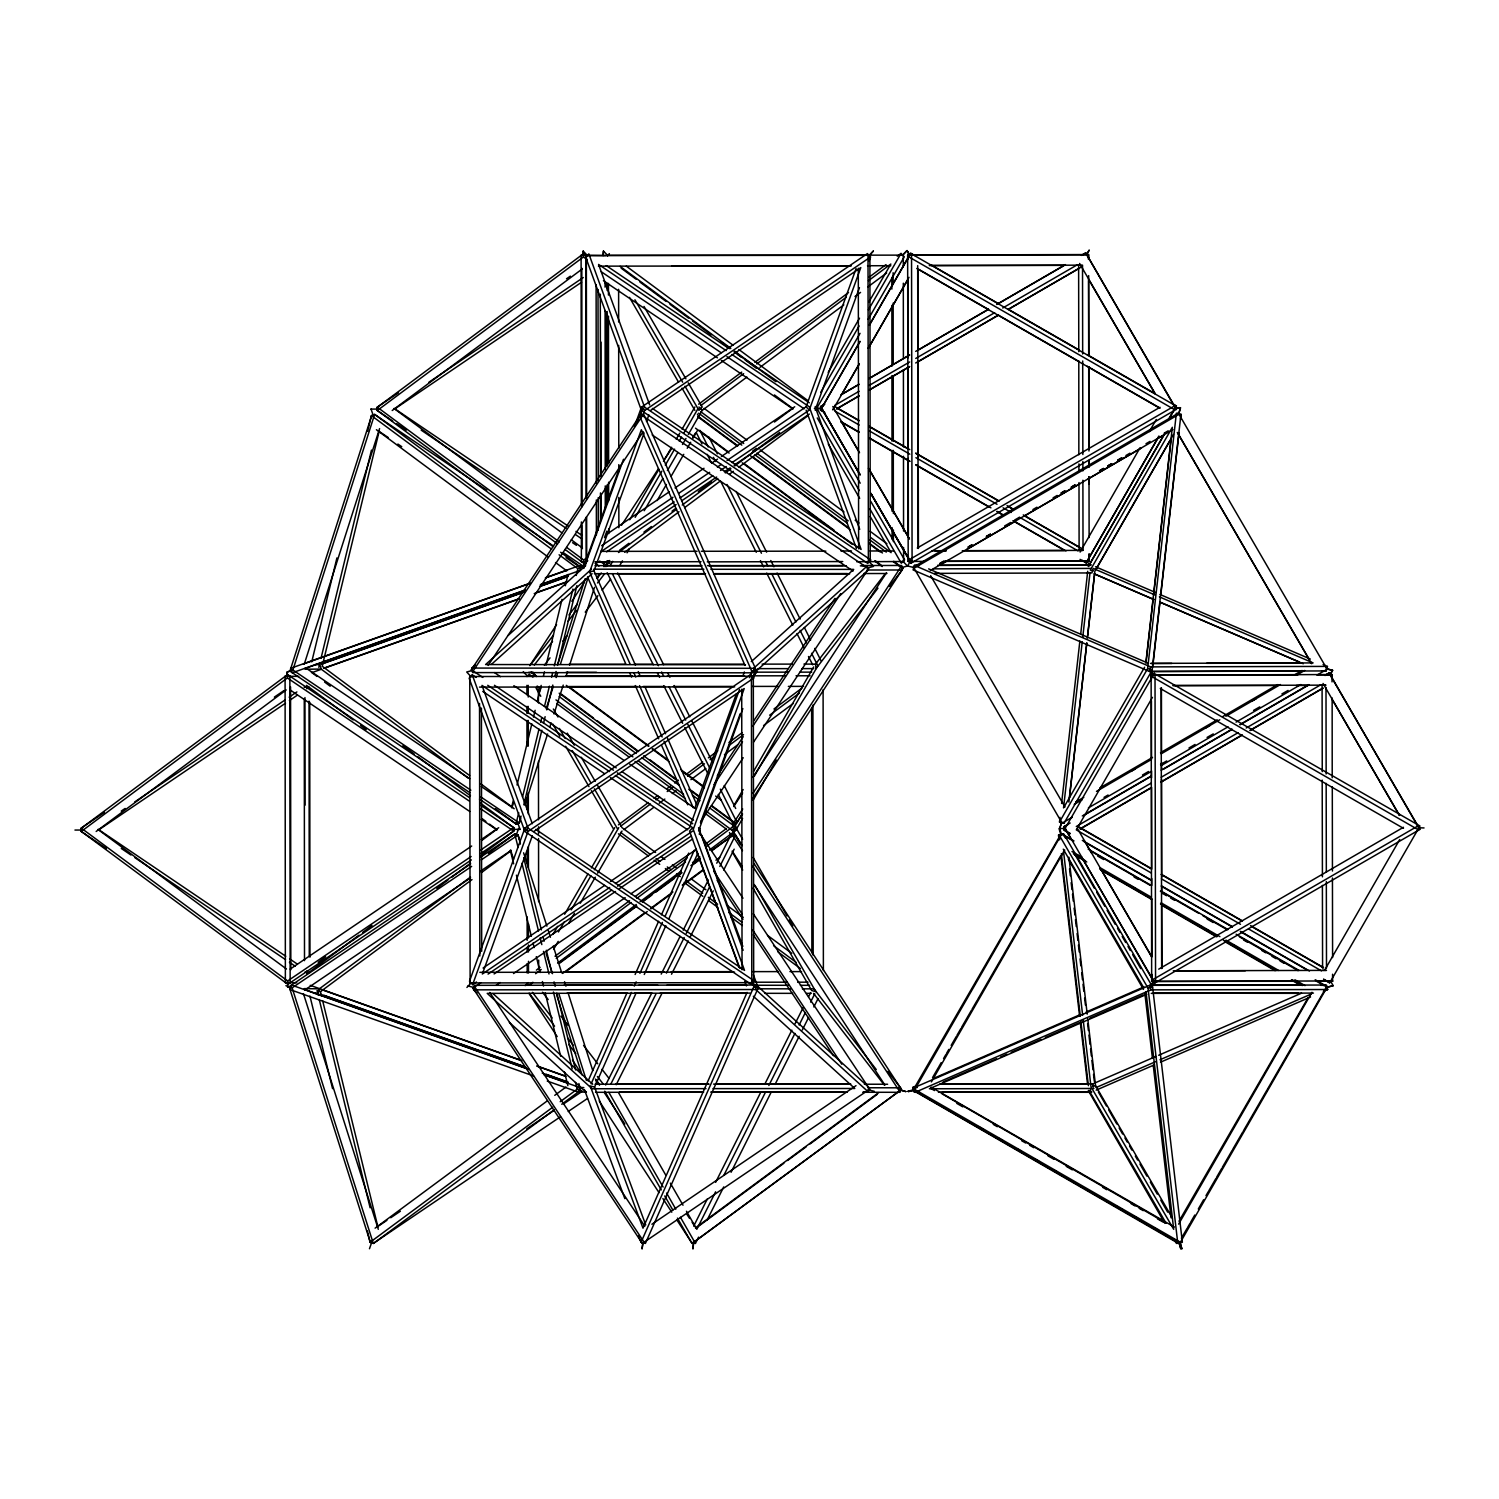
<?xml version="1.0" encoding="UTF-8"?>
<svg xmlns="http://www.w3.org/2000/svg" width="1499" height="1499" viewBox="0 0 1499 1499"><rect width="100%" height="100%" fill="white"/><g stroke="black" fill="none" stroke-linecap="round" stroke-linejoin="round"><path stroke-width="1.5" d="M603.46 251.064L603.16 255.58L603.441 251.064L607.826 255.58M106.373 848.509L81.227 831.495L81.433 828.104L287.583 674.569L469.374 797.599M81.227 831.495L287.377 677.96L287.583 674.569M307.014 970.64L306.789 974.013L358.954 935.17M377.261 410.539L377.467 407.166L583.617 253.612L583.392 257.004L377.261 410.539L392.719 421.013M479.905 856.191L513.632 831.064L513.857 827.692L480.973 805.45M287.621 987.373L287.92 982.894M583.954 561.938L583.654 566.416L579.738 567.896M693.006 1248.742L693.569 1242.765L692.931 1248.742M733.498 834.475L734.079 828.46M887.801 1071.335L900.524 1087.806L900.075 1092.303L862.656 1092.265M1064.178 823.157L1059.512 822.014L1060.037 817.367M1061.592 803.445L1079.88 640.897M1080.723 633.89L1087.712 571.25M1082.241 641.684L1063.541 807.905L1144.599 667.224M1082.765 637.075L1090.035 572.431M1068.881 802.096L1086.812 642.809L1069.499 797.487M1087.318 638.181L1094.851 571.231L1173.436 434.448M1087.656 635.838L1094.645 573.48M1145.854 662.764L1172.349 427.29L1090.298 570.126L1093.333 570.875M1146.023 662.914L1153.274 598.251M1153.799 593.623L1171.169 438.907M1059.512 822.014L1147.653 668.591L1176.378 413.181L1181.062 414.342L1180.537 418.989M1180.95 414.286L1152.206 669.716L1147.653 668.591M1152.9 665.219L1159.945 602.504M1160.732 595.534L1178.982 432.93M477.001 992.938L473.572 989.846L474.19 985.33L756.358 985.03L869.008 1087.487L868.389 1092.003L863.724 1092.021M642.115 1248.742L642.94 1242.765L642.04 1248.742M699.358 834.475L700.183 828.46M868.389 1092.003L755.74 989.527L756.358 985.03M311.736 661.865L336.919 557.928M367.574 431.412L371.415 415.598L374.825 414.474L553.112 546.685M318.819 667.374L319.905 662.839M321.011 658.323L371.471 450.075M379.266 430.831L322.21 666.231L469.618 775.545M511.552 807.624L513.201 800.822M517.043 784.989L531.845 723.867M533.494 717.084L535.143 710.282M537.335 701.232L541.176 685.399M543.369 676.33L544.474 671.814M546.104 665.013L562.013 599.375M565.31 585.79L568.046 574.473M495.363 808.673L515.993 823.982L518.729 812.683M522.57 796.868L539.003 729.095M540.633 722.312L541.739 717.796M544.474 706.497L549.402 686.167M551.595 677.136L552.681 672.62M554.33 665.837L572.937 589.013M576.216 575.466L577.865 568.683L581.275 567.559L560.626 552.25M521.052 816.074L519.404 822.857L515.993 823.982M523.788 804.776L541.851 730.219M543.5 723.436L545.13 716.672M546.779 709.889L552.794 685.043M554.986 675.993L556.092 671.477M557.722 664.694L576.89 585.622M1059.774 828.479L1061.592 822.52L1059.699 828.441L1061.461 834.475M1150.576 666.886L914.371 565.385L919.149 565.442L914.371 565.385L913.078 569.901L1149.283 671.402L1150.576 666.886L1327.383 666.399L1323.092 664.563M1321.537 670.952L1326.184 670.934L1327.477 666.418M469.805 792.634L289.925 671.121L371.64 415.598L374.6 414.474L486.782 490.248M289.925 671.121L292.886 669.997L374.6 414.474M304.241 664.226L379.584 428.583M511.946 807.661L513.351 803.202M557.441 665.369L585.153 578.67M546.179 708.708L553.281 686.467M556.129 677.585L557.553 673.145M560.401 664.244L588.114 577.546M479.474 799.154L516.218 823.982L519.179 822.857L520.603 818.417M524.875 805.075L547.603 733.967M549.74 727.315L551.164 722.855M553.993 713.974L563.231 685.099M566.079 676.199L567.503 671.758M569.62 665.088L594.503 587.327M597.333 578.445L598.757 573.986M369.466 1248.742L371.602 1242.765M516.48 834.475L518.617 828.46M547.247 1081.06L578.052 1092.003L579.663 1087.487L583.823 1087.562M586.09 560.27L620.099 466.226M634.339 426.84L641.46 407.166L867.396 253.612L870.526 257.004L868.933 261.369M642.996 414.923L644.589 410.539L870.526 257.004M604.472 537.71L606.851 531.133M646.519 421.481L648.898 414.904M472.616 984.618L528.004 831.495L753.941 677.96L750.812 674.569L524.875 828.104L469.506 981.227L472.616 984.618L476.476 981.995M532.295 835.861L482.341 974.013L609.681 887.483M727.015 460.512L806.125 406.754L856.098 268.602M810.041 407.934L860.801 267.59L650.472 410.52M815.137 410.126L859.452 287.621M739.513 689.559L689.54 827.71L610.43 881.468M693.456 828.891L744.216 688.547L533.888 831.477M698.553 831.064L742.848 708.577M583.804 568.458L623.509 459.275M637.019 422.156L639.398 415.598L643.764 414.474L756.114 669.997L752.929 678.728M630.105 664.151L589.594 572L641.366 429.707L745.003 665.444M635.426 665.163L593.979 570.875L644.139 432.949M694.974 807.68L736.384 693.85M742.755 676.33L744.347 671.964M749.35 677.679L751.749 671.121L639.398 415.598M700.501 822.857L740.225 713.674M588.114 1080.966L626.657 993.65M635.126 974.481L658.623 921.248M661.452 914.858L688.716 853.081M591.149 1083.814L631.472 992.469M634.283 986.098L636.157 981.845M639.904 973.357L662.408 922.372M665.237 916.001L694.299 850.158M645.732 1224.927L594.578 1087.075L635.838 993.593M644.27 974.481L665.837 925.633M668.648 919.262L697.728 853.399M747.083 992.394L642.996 1228.187L590.213 1085.932L594.578 1087.075M753.379 974.743L758.232 987.841L645.413 1243.42L641.047 1242.278L753.866 986.717L752.254 982.351M605.671 1084.995L651.784 992.938M661.209 974.106L680.078 936.444M683.225 930.167L708.371 879.95M716.747 863.218L731.418 833.912L735.559 835.055L741.33 845.117M610.861 1084.039L655.906 994.062M666.399 973.151L684.2 937.568M686.298 933.39L709.364 887.352M719.839 866.441L735.559 835.055M616.201 1084.714L662.127 992.994M671.533 974.219L688.228 940.866M690.327 936.706L713.28 890.856M723.736 870.001L734.173 849.165M693.718 1226.088L707.303 1198.994M715.641 1182.318L760.536 1092.677M764.715 1084.339L791.865 1030.15M794.995 1023.892L803.352 1007.216M808.561 996.798L810.659 992.619M715.604 1191.799L696.81 1229.311L686.467 1211.248M723.961 1175.122L765.708 1091.74M768.856 1085.482L794.938 1033.373M799.117 1025.035L805.394 1012.518M810.603 1002.1L814.781 993.762M677.454 1218.106L691.301 1242.278L695.424 1243.42L698.571 1237.143M706.947 1220.392L723.717 1186.927M731.062 1172.274L770.879 1092.771M775.077 1084.395L799.173 1036.277M802.321 1030L808.598 1017.446M813.845 1006.972L818.023 998.615M1179.057 1242.278L1178.401 1243.42L912.985 1090.316L913.641 1089.192M1060.43 835.055L1061.067 833.912L912.985 1090.316M1325.847 988.141L1326.484 987.017L1267.33 1089.454M606.233 566.51L609.7 560.457M610.355 565.367L612.679 561.338M620.118 564.879L622.441 560.87M627.069 552.812L629.374 548.803M657.143 500.554L666.399 484.477M671.027 476.438L683.75 454.328M687.217 448.295L690.683 442.261M693.006 438.251L697.635 430.194M820.496 410.164L860.014 341.453L820.496 410.164L824.562 412.487M869.308 325.302L910.774 253.219L914.84 255.542M869.251 325.264L910.568 253.35L1176.19 406.098M841.988 394.012L859.002 364.463M908.001 279.264L868.258 348.349L908.994 277.352M859.358 363.714L832.826 409.902L834.774 406.51L859.096 420.488M733.892 805.619L743.148 789.542M753.566 771.442L813.713 666.924M754.222 776.332L817.836 665.781L811.577 653.283M718.283 794.451L732.955 823.738L737.077 822.614L741.724 814.538M907.663 566.022L910.137 561.45M1080.104 552.082L1140.102 447.658M1149.34 431.581L1156.254 419.533M1080.048 559.371L1086.138 562.875L1158.989 436.228M1168.658 419.42L1176.415 405.929L1172.368 403.587M1086.138 562.875L1158.821 436.321M1168.452 419.551L1176.415 405.929M1163.73 435.422L1088.293 566.528L1164.779 433.361M1096.069 569.17L1170.082 440.537M1064.065 823.138L1152.375 669.866M1073.959 840.92L1061.798 833.912L914.165 1090.616L914.821 1089.492L1180.406 1242.278L1179.75 1243.42L916.189 1091.778M1154.305 673.295L1064.028 830.24L1070.099 833.744M931.385 1081.903L1064.721 850.045M1152.45 697.354L1076.301 829.884L1151.288 873.018M1153.612 981.452L1150.145 987.429M1329.969 674.794L1332.611 670.259L1326.559 668.816M1151.195 986.098L1153.762 981.62M1330.044 674.869L1332.667 670.353L1326.521 668.835M1178.626 1224.14L1311.962 992.282M1324.723 970.059L1399.729 839.534M1179.75 1243.42L1327.383 986.717L1315.204 979.709M629.711 519.778L658.811 469.431M663.457 461.373L671.608 447.283M676.255 439.226L679.759 433.174M682.082 429.145L694.88 406.997M635.164 517.342L661.827 471.192M665.312 465.177L674.587 449.119M679.234 441.099L681.558 437.09M683.863 433.061L697.784 408.983M644.214 510.709L662.783 478.593M667.411 470.574L677.848 452.511M682.495 444.472L685.98 438.457M688.285 434.448L702.207 410.37L746.914 377.055M828.216 372.389L859.527 318.2M868.802 302.161L890.837 264.03L868.483 280.688M820.702 392.382L859.114 325.939M868.427 309.825L901.011 253.443L904.272 256.816L868.202 319.25M815.812 409.864L860.051 333.34M553 934.383L557.647 926.326M564.636 914.24L587.908 873.954M591.393 867.921L614.684 827.635M558.434 931.985L564.224 921.941M571.194 909.893L590.906 875.791M594.391 869.776L618.75 827.635M553.581 949.41L558.209 941.372M568.646 923.309L574.454 913.284M580.244 903.26L595.328 877.159M597.651 873.149L622.01 831.008M706.123 846.673L732.355 827.129L734.679 823.101M709.383 850.064L735.616 830.521L742.605 818.435M753.079 800.297L776.351 760.03M1061.142 835.055L1061.798 833.912M932.547 1077.594L938.374 1067.532M938.88 1066.651L941.203 1062.622M943.546 1058.594L945.869 1054.565M946.506 1053.441L948.83 1049.412M951.153 1045.384L956.325 1036.446M956.98 1035.303L960.99 1028.389M961.627 1027.246L971.446 1010.27M972.101 1009.127L977.273 1000.189M977.91 999.065L1017.971 929.717M1018.627 928.574L1060.505 856.079M1178.982 1221.254L1308.084 997.716M1181.381 1238.23L1187.245 1228.093M1187.77 1227.213L1190.112 1223.165M1190.749 1222.022L1194.778 1215.052M1198.301 1208.981L1203.622 1199.743M1205.964 1195.677L1208.306 1191.63M1208.831 1190.749L1215.839 1178.589M1216.495 1177.446L1221.704 1168.452M1222.341 1167.328L1224.683 1163.261M1225.208 1162.381L1232.234 1150.22M1232.871 1149.096L1242.765 1131.989M1243.402 1130.864L1266.805 1090.335M1326.727 987.841L1327.383 986.717M529.803 665.631L556.56 624.69M571.85 601.286L584.591 581.781M621.542 525.231L658.473 468.681M664.844 458.938L671.215 449.175M605.109 566.585L608.931 560.738M692.819 437.108L695.367 433.211M733.723 806.556L742.642 792.915M752.835 777.325L886.546 572.655M711.294 805.919L733.817 822.614L742.736 808.973M752.929 793.364L900.73 567.165L903.11 568.29L752.779 798.386M733.817 822.614L736.215 823.738L742.586 813.994M471.323 669.772L640.654 414.474L642.509 415.598L473.178 670.896L471.323 669.772L482.847 677.436M488.131 665.425L643.183 431.656M717.403 775.62L743.242 736.665M753.585 721.075L834.98 598.363M714.086 784.558L742.511 741.705M752.854 726.116L840.714 593.641M700.539 822.033L743.204 757.726M753.547 742.136L868.577 568.683L640.654 414.474M531.039 664.188L553.524 635.014M568.964 614.946L577.396 604.003M597.07 578.464L601.286 572.993M534.281 665.05L552.55 641.347M568.009 621.279L576.44 610.337M597.501 582.98L604.528 573.855M544.381 665.163L550.021 657.855M562.687 641.385L566.922 635.913M585.228 612.135L597.914 595.684M602.13 590.194L610.58 579.214M877.964 588.151L815.999 668.61L815.55 664.094L884.579 574.492M889.488 586.409L902.136 569.995L901.705 565.479L861.925 565.498M641.478 410.539L644.589 407.147L588.845 253.874L585.734 257.266L641.478 410.539L867.752 563.399L870.863 560.008L644.589 407.147M472.26 674.831L469.15 678.223L524.894 831.495L751.168 984.356L754.278 980.964L527.985 828.104L472.26 674.831L476.12 677.436M873.28 251.064L869.158 255.542L873.355 251.101M524.894 831.495L527.985 828.104M615.358 775.489L692.65 827.71L689.559 831.083L739.044 967.192M583.504 566.491L586.259 563.474M466.92 987.448L471.061 982.932M603.947 566.491L608.275 561.975M525.175 985.63L528.079 982.613M607.207 255.898L609.381 253.65M527.011 676.555L529.184 674.288L532.932 677.061M740.525 844.649L732.355 830.521L735.616 827.129L709.346 807.68M860.351 565.854L867.34 565.873L867.958 570.37L754.241 672.826L472.56 672.583L471.941 668.067L475.389 664.975M508.124 635.482L585.678 565.629M591.468 569.189L485.601 664.544L745.471 664.75M491.428 664.376L592.105 573.686M751.28 661.64L853.681 569.395L710.863 569.283M471.941 668.067L753.604 668.31L867.34 565.873M392.195 410.52L582.23 268.977M96.161 831.477L286.197 689.933M698.628 404.205L741.724 372.108M754.84 362.327L848.546 292.53M869.158 277.165L886.021 264.611M897.264 256.235L901.011 253.443M700.801 405.592L743.654 373.663M756.695 363.957L846.129 297.345M759.956 367.349L843.806 304.878M854.973 296.558L860.557 292.399M868.015 286.834L886.64 272.968M774.44 422.025L793.083 408.14M619.537 550.283L628.924 543.294M643.914 532.126L651.409 526.542M672.02 511.178L675.768 508.386M698.253 491.635L711.369 481.872M752.592 451.162L756.339 448.37M607.264 560.87L603.516 563.661L599.656 561.038M618.506 552.494L676.611 509.229M682.232 505.032L717.834 478.518M725.329 472.935L730.95 468.737M734.697 465.945L779.667 432.443M624.69 552.269L679.028 511.777M684.65 507.599L720.251 481.067M729.62 474.077L733.367 471.286M738.988 467.107L808.317 415.448M318.181 962.321L325.639 956.755M482.153 840.189L497.05 829.097M362.683 932.397L372.014 925.445M436.79 888.307L448.051 879.932M451.799 877.14L470.536 863.18M618.431 824.843L648.411 802.508M654.032 798.33L657.78 795.538M667.149 788.549L670.896 785.757M674.644 782.965L678.391 780.173M685.886 774.59L702.75 762.035M708.371 757.838L717.74 750.868M728.982 742.492L742.099 732.711M773.952 708.99L802.077 688.041M620.605 826.23L650.416 804.026M656 799.866L659.729 797.093M667.186 791.547L672.77 787.368M687.666 776.276L704.436 763.778M710.039 759.618L713.749 756.845M728.664 745.734L743.56 734.641M769.643 715.21L799.454 693.006M623.865 829.622L653.676 807.418M659.26 803.258L664.844 799.079M672.302 793.533L676.03 790.76M690.927 779.649L705.842 768.556M724.467 754.672L737.508 744.966M763.591 725.535L793.402 703.331M536.398 970.097L540.127 967.323M555.023 956.231L629.543 900.712M635.145 896.552L687.31 857.69M705.935 843.806L726.434 828.535M535.593 973.713L541.214 969.516M556.204 958.348L631.154 902.51M636.794 898.332L685.511 862.037M557.591 963.126L636.307 904.497M640.054 901.705L681.277 870.994M692.519 862.618L700.014 857.035M488.43 853.399L514.775 833.912L518.167 835.055L520.378 844.087M318.894 989.153L470.48 877.084M318.144 995.074L317.038 990.539L320.43 991.682L471.998 879.594M481.366 872.68L511.309 850.533M375.106 1228.168L547.266 1100.884M554.761 1095.338L565.985 1087.037M367.349 1230.979L370.103 1242.278L552.681 1107.274M560.214 1101.709L577.152 1089.192L580.544 1090.316L578.895 1083.533M554.199 1109.803L373.495 1243.42L370.103 1242.278M561.732 1104.238L580.544 1090.316M529.128 985.068L532.894 982.295M559.221 962.845L636.363 905.883M642.003 901.723L681.502 872.549M690.908 865.616L700.314 858.665M711.613 850.326L734.679 833.912L742.324 845.623M559.727 963.107L636.85 906.146M642.509 901.986L651.915 895.034M655.663 892.261L674.475 878.377M678.241 875.585L682.008 872.811M693.288 864.473L698.946 860.314M712.1 850.589L734.679 833.912M562.593 973.432L644.889 912.685M650.491 908.544L672.939 891.961M682.289 885.066L702.862 869.87M715.96 860.201L719.689 857.447M564.973 972.308L647.268 911.542M650.997 908.787L671.571 893.591M682.794 885.309L703.368 870.113M695.424 1227.925L878.714 1092.602M697.803 1226.8L783.846 1163.28M787.575 1160.507L806.293 1146.698M810.022 1143.943L877.365 1094.233M676.892 1219.999L692.163 1243.42L901.499 1089.492L753.791 863.18M901.499 1089.492L692.163 1243.42M601.586 545.748L672.995 497.237M678.785 493.302L709.645 472.316M717.365 467.07L721.225 464.446M600.855 551.763L674.175 501.921M679.965 497.987L712.774 475.708M720.494 470.461L726.266 466.526M732.055 462.591L809.254 410.126L806.125 406.754M606.589 551.857L676.105 504.601M681.895 500.666L716.653 477.038M724.373 471.792L730.163 467.857M734.042 465.233L809.348 414.061M483.071 968.017L604.64 885.403M615.471 883.548L692.669 831.083M488.074 974.106L611.648 890.125M617.457 886.19L690.833 836.33M472.953 988.141L474.827 987.017L644.177 1242.278L642.303 1243.42L472.953 988.141L480.654 982.913M494.089 973.938L615.508 891.493M619.406 888.701L692.632 838.972M496.169 985.311L500.066 982.52M513.501 973.544L625.177 897.714M630.948 893.779L696.435 849.333M651.896 1224.252L856.004 1085.651M642.303 1243.42L869.645 1089.192L753.304 913.809M557.628 543.95L377.467 410.539L377.242 407.147L398.49 392.738M566.528 278.758L570.388 276.153M428.845 382.264L583.261 277.54M394.331 409.227L581.556 282.243M471.361 859.901L287.864 984.356L81.452 831.495L81.227 828.104L104.405 812.383M274.373 697.091L284.023 690.552M121.25 811.071L125.11 808.467M134.76 801.909L285.297 699.808M289.157 697.185L296.877 691.938M98.316 830.165L285.522 703.181M289.382 700.576L297.102 695.33M605.577 535.049L669.266 491.841M675.056 487.906L704.005 468.269M711.725 463.041L717.515 459.106M721.375 456.502L794.714 406.754M587.758 560.776L583.898 563.399L583.673 560.008L587.533 557.403M290.244 969.085L471.679 846.036M481.329 839.477L498.699 827.71M287.864 984.356L287.639 980.964L471.136 856.51M480.804 849.952L513.632 827.692L479.849 802.677M481.01 853.343L513.857 831.083L513.632 827.692M560.514 1116.736L373.288 1243.42L370.309 1242.278L289.157 986.717L470.592 863.949M480.242 857.428L514.981 833.912L517.961 835.055L519.366 839.496M289.157 986.717L292.136 987.841L471.642 866.385M481.291 859.864L517.961 835.055M304.672 990.089L470.536 877.871M480.186 871.331L511.028 850.458M377.242 1226.875L386.892 1220.355M390.733 1217.75L400.383 1211.211M526.805 1128.822L553.806 1110.553M563.437 1104.032L580.806 1092.284M568.233 1111.509L587.533 1098.448M755.758 987.204L758.25 985.686M867.771 1090.316L869.645 1089.192M914.053 568.196L1179.001 414.286L1178.345 413.162L913.397 567.072L1062.116 823.138L1072.235 817.274M939.798 563.512L943.827 561.169L939.91 563.587M968.092 547.079L972.139 544.737L968.204 547.135M990.333 534.169L986.286 536.511L990.446 534.225M1014.598 520.059L1018.627 517.717M1061.086 493.059L1065.133 490.698L1061.198 493.115M1071.204 487.175L1075.233 484.833L1071.317 487.25M1099.498 470.742L1103.545 468.4L1099.61 470.798M1111.621 463.697L1107.592 466.039L1111.752 463.753M1117.692 460.174L1121.739 457.832M1146.004 443.723L1150.033 441.381M1164.198 433.155L1168.227 430.813M1004.592 525.999L1010.663 522.476M1032.905 509.566L1036.952 507.205M1053.122 497.818L1057.17 495.457M1117.804 460.23L1121.852 457.888M1125.899 455.527L1129.946 453.185M930.336 570.519L1172.93 429.595M940.566 564.711L948.661 560.008M966.855 549.44L1015.366 521.259M1025.466 515.394L1080.048 483.671M1088.143 478.987L1140.702 448.445M1156.872 439.038L1162.943 435.516M1075.607 802.021L1083.796 797.337M1099.873 787.931L1152.525 757.407M1160.526 752.685L1217.225 719.82M1223.184 716.278L1277.766 684.575M1293.937 675.187L1302.031 670.484M1074.24 804.326L1082.334 799.623M1096.481 791.397L1151.063 759.693M1161.182 753.828L1219.793 719.764M1225.863 716.241L1280.446 684.537M1296.616 675.131L1304.711 670.446M1130.958 771.46L1134.987 769.118M1205.739 728.008L1209.787 725.647M1252.246 700.989L1256.293 698.646M1104.032 797.356L1108.08 795.013M1142.463 775.039L1148.534 771.517M1160.563 764.453L1166.728 760.93M1188.969 748.001L1195.04 744.478M1207.088 737.414L1213.253 733.91M1253.595 710.395L1259.76 706.891M1281.907 693.943L1288.072 690.439M1088.405 807.867L1151.213 771.46M1161.219 765.577L1228.056 726.809M1236.057 722.106L1300.87 684.518M1316.946 675.112L1327.158 669.247L1178.345 413.162M822.576 409.902L859.845 474.433L820.609 406.529L824.656 404.187M840.845 394.799L859.058 384.231M869.176 378.366L909.649 354.907M915.702 351.384L988.553 309.169M996.648 304.466L1065.452 264.592M1081.641 255.205L1085.688 252.863L1176.415 409.302L911.111 563.137L870.713 493.227M820.496 406.772L824.544 404.43M842.757 393.862L858.946 384.475M869.064 378.61L909.518 355.151M917.613 350.447L988.441 309.394M998.559 303.529L1063.297 265.979M1081.51 255.43L1085.557 253.087M834.849 405.33L859.114 391.276M869.233 385.412L909.687 361.952M915.758 358.43L994.643 312.71M1002.719 308.007L1077.575 264.63M836.798 408.721L859.058 395.811M869.176 389.965L909.631 366.505M915.683 362.983L998.615 314.921M1008.733 309.056L1081.547 266.841M836.704 408.946L858.946 396.055M869.064 390.19L909.518 366.73M917.613 362.046L998.503 315.127M1008.621 309.262L1079.411 268.227M917.276 547.997L1160.001 407.278M909.162 559.764L1174.242 406.098L1176.19 409.471L1085.688 252.863M1325.041 675.506L1329.088 673.163L1419.946 829.397L1154.586 983.138L1064.084 826.53L1070.155 823.007M1082.297 815.962L1151.082 776.089M1161.2 770.224L1232.028 729.151M1240.123 724.467L1308.927 684.593M1325.116 675.206L1329.163 672.845L1419.665 829.472M1065.976 830.24L1064.009 826.848L1068.056 824.506M1084.245 815.119L1151.026 776.407M1163.168 769.362L1231.953 729.488M1240.048 724.785L1308.852 684.893M1076.282 826.511L1151.138 783.115M1161.238 777.25L1238.099 732.692M1246.194 728.008L1321.031 684.631M1080.273 828.722L1151.063 787.668M1161.182 781.803L1242.09 734.903M1250.185 730.219L1322.999 688.004M1080.217 829.041L1151.007 787.987M1161.125 782.122L1242.034 735.222M1250.129 730.538L1322.942 688.303M1158.727 969.16L1403.476 827.279M1152.619 979.765L1417.717 826.099M913.959 1092.003L912.666 1087.487L916.957 1085.632M934.083 1078.174L1079.711 1014.842M1086.138 1012.031L1143.962 986.885M1323.411 991.401L1327.702 989.527L1326.39 985.03L1149.658 985.33L913.847 1087.806L915.158 1092.303L919.805 1092.303M915.158 1092.303L1150.97 989.846L1327.702 989.527M943.133 1081.997L996.367 1058.837M1000.62 1056.982L1007.009 1054.209M1011.263 1052.354L1041.074 1039.388M1045.346 1037.533L1079.411 1022.73M1090.054 1018.083L1143.287 994.943M1146.81 994.287L929.399 1088.761L1093.914 1088.48M939.667 1084.227L1092.602 1083.964L1155.823 1056.458M1158.671 1055.259L1301.488 993.2M1096.05 1087.562L1155.729 1061.629M1159.982 1059.774L1311.325 994.006M1096.162 1090.148L1154.043 1064.983M1160.488 1062.191L1310.557 996.985M530.384 583.074L290.619 668.31L292.211 672.826L525.381 589.931M545.767 577.602L578.764 565.873L585.378 565.798M303.454 663.982L529.915 583.467M545.317 577.996L567.297 570.182M540.764 584.46L580.375 570.37L578.764 565.873M305.047 668.498L524.931 590.325M540.315 584.854L568.908 574.698M321.91 663.757L524.2 591.843M539.603 586.371L568.177 576.216M321.442 664.169L523.826 592.217M541.42 585.959L567.821 576.59M323.522 668.273L519.197 598.701M536.792 592.461L567.578 581.518M312.054 672.583L320.842 669.453M325.246 667.898L518.823 599.075M534.206 593.604L567.203 581.874M291.612 670.484L287.115 671.983L287.452 676.499L287.208 672.058L291.63 670.446M901.967 567.503L907.438 566.022L903.129 561.525M589.594 572L593.979 570.875M472.485 670.484L466.695 671.983L470.892 676.536M751.749 671.121L756.114 669.997M867.715 567.896L873.505 566.416L869.383 561.938M908.469 1091.572L914.502 1090.054L908.394 1091.553M1059.175 835.055L1063.747 833.912L1152.6 987.017L1182.355 1242.278L1177.802 1243.42L1148.047 988.141L1059.175 835.055L1059.718 839.702M1148.047 988.141L1152.6 987.017M907.495 1091.347L913.528 1089.829M1327.083 987.204L1333.173 985.686M1092.509 1086.419L1095.544 1085.651L1172.443 1218.144M1326.259 987.429L1332.292 985.949M1181.006 1242.278L1176.453 1243.42L1174.129 1239.392M315.109 664.6L319.718 664.544L321.311 669.06L305.159 669.247M608.407 255.336L607.114 255.336L903.297 255.13L903.297 266.822M907.644 255.055L911.542 255.055L912.085 561.45L908.188 561.45L907.644 255.055L1088.63 254.549L1088.63 259.215M901.986 255.13L903.297 255.13M929.286 265.585L1082.522 265.154L1082.671 353.989M643.24 409.077L640.729 409.096L641.591 415.036L640.748 409.002M932.116 550.808L946.056 550.77M962.302 550.733L1083.027 550.377L1082.896 480.242M607.414 561.75L608.706 561.732M908.188 561.45L923.74 561.413M944.707 561.357L1089.155 560.945L1089.155 553.937M902.286 561.525L903.597 561.525L903.578 547.491M937.625 565.31L1091.178 564.898L940.06 565.367M933.277 568.852L1090.897 568.421M934.289 573.368L1091.928 572.937L1093.221 568.421L1155.129 595.028M1150.839 663.364L1313.105 662.914L1159.402 596.864M1151.007 663.514L1171.862 663.439M1206.62 663.308L1299.314 662.989M1149.283 671.402L1326.09 670.934M1149.452 671.571L1300.607 671.027M528.21 675.974L526.899 675.993L536.267 675.974M1151.12 675.056L1155.017 675.037L1155.56 981.452L1151.663 981.452L1151.12 675.056L1332.086 674.55L1332.03 681.876M1172.761 685.568L1325.997 685.137L1322.081 685.137L1322.249 771.648M524.144 830.053L526.655 830.034M1173.267 970.809L1326.503 970.378L1322.586 970.378M1151.663 981.452L1332.63 980.946M586.634 498.811L586.353 255.561L588.226 255.561M869.907 255.298L868.015 255.317L868.371 561.713L870.263 561.713L869.907 255.298L586.353 255.561M370.984 409.096L377.355 409.077M814.407 408.403L821.471 408.459L816.243 408.478M1083.027 550.377L1079.111 550.377L1078.999 482.584M1085.257 560.945L1089.155 560.945M1085.145 561.169L1089.061 561.169L1089.042 554.143M1328.189 674.55L1332.086 674.55M469.768 676.517L753.322 676.255L753.678 982.669L470.124 982.932L469.768 676.517L471.642 676.517M1151.382 679.684L1151.382 675L1155.279 674.981M753.322 676.255L751.43 676.274L751.786 982.669L753.678 982.669M1328.114 674.869L1332.03 674.85L1318.071 674.869M74.95 830.053L81.321 830.034M513.745 829.378L520.134 829.397M734.191 829.041L736.009 829.059L735.297 823.101M1059.718 828.479L1065.002 828.554M1418.691 827.785L1424.05 827.935M470.124 982.932L471.998 982.913M1151.925 974.387L1151.944 981.395L1155.86 981.395M1328.676 981.264L1332.592 981.245L1332.574 974.238M473.572 989.846L755.74 989.527M749.893 993.087L487.212 993.369L592.086 1088.761L705.992 1088.63M1151.251 993.369L1313.461 993.087M595.028 1084.245L708.933 1084.133M713.58 1084.114L850.739 1083.964M712.962 1088.63L854.767 1088.48L753.322 996.217M595.553 1092.303L702.825 1092.19M712.156 1092.171L847.403 1092.021M938.411 1092.265L1091.872 1092.003M581.35 505.575L581.106 255.317L585.884 255.298L586.109 498.549M672.114 265.866L849.952 265.754M867.528 265.735L890.799 265.716M931.797 265.473L1064.59 265.379M598.438 266.147L851.282 265.904M934.627 550.695L946.225 550.695M965.487 550.695L1064.402 550.601M600.649 551.37L697.091 551.295M701.307 551.276L825.855 551.164M840.92 550.995L851.526 550.976M870.132 550.976L893.404 550.957M581.368 521.952L581.387 561.713L586.165 561.713L586.128 517.267M944.876 561.282L1089.061 561.169M595.571 561.956L701.026 561.675M707.303 561.863L842.738 561.563M856.735 561.732L903.597 561.525M606.908 565.704L700.501 565.629M707.509 565.629L843.206 565.516M867.04 570.013L902.136 569.995M617.138 573.724L705.504 573.667M714.817 573.649L847.385 573.555M863.668 573.536L886.921 573.517M569.039 664.282L624.858 664.244M634.152 664.226L652.758 664.226M662.071 664.207L743.467 664.151M762.073 664.132L792.296 664.113M803.932 664.094L815.55 664.094M757.857 668.648L788.081 668.629M802.04 668.61L813.676 668.61M528.66 672.358L533.344 672.358M566.097 672.32L596.508 672.302M755.608 672.17L788.362 672.152M800.073 672.152L811.765 672.133M1151.382 675L1297.872 674.887M285.091 676.274L289.869 676.255L290.15 982.669L285.372 982.669L285.091 676.274L298.676 676.368M565.648 675.955L632.222 675.918M638.199 675.899L659.26 675.88M667.317 675.88L744.553 675.824M752.873 675.824L785.645 675.805M796.044 675.787L810.078 675.787M1173.717 685.568L1277.279 685.474M1296.541 685.474L1308.121 685.455M637.131 686.486L568.646 686.542L648.955 745.996M643.09 686.486L665.05 686.467M673.332 686.467L732.524 686.43M752.423 686.411L778.018 686.392M788.343 686.392L803.614 686.373M304.26 687.104L307.445 687.085M479.511 687.104L734.697 686.861M1175.535 970.79L1245.369 970.734M564.261 971.764L638.705 971.727M644.401 971.727L664.301 971.708M671.29 971.689L732.805 971.652M752.704 971.633L778.3 971.614M789.936 971.614L801.572 971.596M479.83 972.326L734.566 972.101M1151.944 981.395L1296.11 981.283M1317.04 981.264L1332.592 981.245M755.515 982.22L786.975 982.201M797.637 982.182L808.055 982.182M594.991 565.648L702.057 565.723M709.046 565.741L846.392 565.854M593.81 569.189L703.855 569.264M594.447 573.686L704.474 573.78M713.843 573.798L849.633 573.911M1150.595 985.03L1299.858 985.274M1320.844 985.311L1325.509 985.33M526.767 985.03L531.452 985.03M564.186 985.068L632.016 985.124M639.024 985.143L657.724 985.162M667.092 985.162L746.596 985.255M755.946 985.255L788.699 985.293M800.391 985.311L809.741 985.311M758.194 988.797L790.741 988.834M802.358 988.834L813.976 988.853L876.278 1069.574M1154.511 993.106L1298.602 993.35M567.128 993.106L627.575 993.181M634.545 993.181L650.828 993.2M660.122 993.219L746.127 993.294M764.734 993.312L792.615 993.35M806.574 993.369L811.221 993.369M943.19 1084.002L1087.281 1084.245M615.639 1083.964L708.615 1084.058M715.585 1084.077L848.097 1084.208M864.361 1084.227L887.614 1084.245M912.666 1087.487L917.332 1087.506M867.79 1087.768L900.524 1087.806M941.953 1092.059L1091.235 1092.303M619.462 1092.021L703.649 1092.115M710.657 1092.115L843.956 1092.246M581.106 255.317L605.727 255.561M581.387 561.713L585.809 561.769M594.991 561.825L606.008 561.956M304.409 687.029L309.038 687.085M304.672 972.27L309.3 972.326M285.372 982.669L296.765 982.744M304.241 988.609L319.531 988.853L317.919 993.369L313.553 993.294M578.052 1092.003L586.409 1092.134M907.551 565.947L913.715 567.484M753.866 986.717L758.232 987.841M467.932 985.949L473.703 987.429M868.596 1089.829L874.385 1091.347M285.916 985.686L290.45 987.204M310.218 985.33L521.427 1060.411M536.829 1065.901L565.423 1076.057M321.723 989.64L521.858 1060.786M537.242 1066.257L565.835 1076.432M324.028 995.317L524.238 1066.501M546.236 1074.315L568.233 1082.147M320.13 994.156L524.65 1066.876M542.245 1073.115L566.435 1081.716M304.241 989.359L526.374 1068.337M543.95 1074.577L568.158 1083.177M529.053 1069.499L291.443 985.03L289.85 989.527L533.569 1075.963M544.456 1074.989L579.663 1087.487M578.595 1089.829L582.53 1091.347M1095.469 566.753L1155.654 592.536M1159.889 594.428L1310.295 659.035M1153.911 599.506L1094.12 573.798L1153.837 599.544M1160.32 602.261L1299.108 661.94M1160.245 602.298L1303.287 663.757M928.631 568.871L1148.534 663.364M931.066 264.873L997.978 303.341M1008.115 309.169L1079.093 349.979M1087.187 354.626L1154.118 393.094M908.619 256.741L1174.242 409.471M919.018 269.501L987.935 309.131M1000.095 316.12L1079.13 361.559M1087.243 366.224L1158.184 407.016M916.788 268.471L1160.001 408.328M869.233 426.316L909.762 449.625M915.852 453.129L998.952 500.91M1007.047 505.575L1013.137 509.06M1023.274 514.888L1082.053 548.69M836.704 407.897L859.002 420.713M869.12 426.54L907.644 448.688M915.758 453.354L998.859 501.134M1008.996 506.943L1013.043 509.285M1025.204 516.274L1079.936 547.735M834.849 411.063L859.171 425.041M869.308 430.869L909.837 454.178M915.926 457.682L997.004 504.301M1003.075 507.786L1011.188 512.452M1019.301 517.118L1078.062 550.92M820.609 409.92L824.675 412.244M840.883 421.575L859.133 432.068M869.27 437.895L909.837 461.205M915.908 464.709L990.933 507.842M997.022 511.346L1003.093 514.85M1013.23 520.678L1065.958 550.976M1082.184 560.307L1086.232 562.65M840.77 421.819L859.021 432.312M869.158 438.139L909.724 461.448M915.795 464.952L988.797 506.906M996.91 511.571L1003 515.075M1013.137 520.903L1063.822 550.039M1417.717 829.472L1152.094 676.742L1154.043 673.351L1419.946 826.005L1329.65 982.951L1323.58 979.447M1160.263 688.472L1403.476 828.329M1078.249 826.492L1151.213 868.464M1161.35 874.292L1242.427 920.892M1250.522 925.558L1323.486 967.511M1080.217 827.991L1151.157 868.783M1161.294 874.61L1242.371 921.21M1252.508 927.038L1323.448 967.829M1161.425 878.845L1240.479 924.283M1248.573 928.949L1321.537 970.902M1064.084 829.903L1070.174 833.407M1082.334 840.396L1151.269 880.044M1161.406 885.872L1232.384 926.682M1240.479 931.347L1309.433 970.977M1323.617 979.147L1329.707 982.632M1084.302 841.895L1151.213 880.363M1161.35 886.19L1232.328 927M1240.441 931.666L1307.353 970.134M1088.143 849.09L1150.988 885.234M1161.125 891.081L1228.037 929.567M1236.15 934.233L1298.996 970.378M1097.624 856.041L1103.714 859.545M1134.125 877.046L1138.172 879.37M1162.512 893.367L1166.559 895.709M1170.607 898.032L1174.673 900.374M1207.107 919.037L1213.197 922.522M1243.608 940.023L1247.655 942.346M1261.839 950.516L1265.906 952.858M1271.976 956.343L1276.042 958.685M1280.09 961.009L1284.137 963.351M1071.972 851.526L1082.091 857.353M1100.341 867.846L1151.007 897.002M1161.125 902.829L1219.905 936.631M1225.976 940.135L1278.666 970.453M1294.892 979.765L1305.011 985.592M1073.34 853.812L1085.501 860.819M1099.685 868.97L1152.375 899.288M1160.488 903.953L1217.225 936.594M1223.296 940.098L1275.986 970.415M1292.213 979.728L1302.331 985.555M931.104 1087.112L1174.279 1227.006M930.448 1088.237L934.495 1090.56M956.793 1103.395L962.864 1106.88M993.275 1124.381L997.322 1126.705M1021.643 1140.702L1025.691 1143.025M1029.738 1145.367L1033.804 1147.691M1047.988 1155.86L1054.059 1159.364M1066.22 1166.353L1072.31 1169.857M1102.702 1187.339L1106.749 1189.663M1131.07 1203.66L1135.118 1205.983M1139.184 1208.325L1143.231 1210.649M1157.415 1218.818L1163.505 1222.322M1063.11 835.093L1071.204 839.759M1091.459 851.451L1150.22 885.347M1160.357 891.174L1198.844 913.378M1202.891 915.72L1227.213 929.755M1239.373 936.763L1298.115 970.659M1316.347 981.17L1324.46 985.855M1077.294 855.03L1081.36 857.372M1129.965 885.403L1136.036 888.907M1196.783 923.946L1200.849 926.288M1204.896 928.631L1208.944 930.973M1233.246 944.988L1237.293 947.312M1074.633 854.992L1086.775 862M1100.959 870.188L1151.588 899.381M1216.401 936.781L1161.725 905.227L1161.931 968.466M1224.496 941.447L1275.124 970.659M1291.332 979.99L1299.427 984.674M942.065 1093.839L1162.831 1221.16M978.472 1126.573L984.543 1130.096M998.727 1138.266L1002.775 1140.608M1016.959 1148.796L1021.025 1151.12M1035.191 1159.308L1039.257 1161.65M1053.441 1169.82L1057.488 1172.162M1116.249 1206.058L1122.32 1209.562M1134.481 1216.57L1140.552 1220.074M1154.736 1228.262L1158.783 1230.604M754.259 670.446L756.733 671.927L752.629 676.536L756.695 672.002L754.222 670.484M866.722 567.559L868.577 568.683M606.252 265.623L728.102 347.937M733.91 351.853L809.329 402.819M726.134 350.616L598.588 264.442L649.667 404.936M731.943 354.532L809.235 406.754L861.119 549.44L652.402 408.44M583.392 257.004L587.271 259.627M601.268 271.75L721.094 352.696M726.903 356.612L804.195 408.834M603.422 280.669L717.421 357.83M721.3 360.435L792.784 408.834M652.196 434.935L853.062 571.082M394.331 408.459L568.252 526.149M575.991 531.377L581.781 535.293M421.182 430.138L566.097 528.229M575.766 534.75L581.556 538.684M396.598 423.636L406.266 430.176M572.581 542.713L576.44 545.336M595.084 563.399L598.963 566.022M512.939 518.654L553.524 546.067M563.193 552.588L582.53 565.648M378.554 431.019L388.222 437.539M397.891 444.06L401.751 446.683M566.022 557.647L577.621 565.479M494.558 672.601L500.422 676.686M513.876 685.68L623.996 760.368M629.711 764.115L695.367 808.579M494.445 685.287L616.239 767.9M621.954 771.648L693.531 820.234M487.737 685.287L613.447 770.205M617.326 772.809L692.744 823.775M609.55 771.573L482.003 685.399L532.295 823.701M482.753 691.395L604.509 773.653M610.318 777.569L687.61 829.79M305.459 667.748L469.73 778.731M481.329 786.563L514.194 808.748M535.818 829.397L744.535 970.396L692.65 827.71M292.886 669.997L470.836 790.198M480.504 796.718L519.179 822.857M287.377 677.96L469.15 800.972M480.748 808.823L513.632 831.064M290 689.859L469.712 811.465M481.31 819.316L496.769 829.771M98.316 829.397L285.747 956.25M289.626 958.873L297.345 964.101M121.288 848.471L130.938 855.011M134.816 857.634L285.541 959.641M289.401 962.246L295.209 966.18M626.282 266.147L733.255 345.351M738.876 349.511L808.317 400.926M620.118 266.372L730.837 348.368M734.585 351.141L775.882 381.72M621.148 268.152L636.157 279.264M639.904 282.037L666.193 301.486M669.941 304.278L688.697 318.163M692.463 320.955L711.219 334.839M720.607 341.791L729.994 348.742M737.489 354.289L741.256 357.081M745.003 359.854L756.264 368.192M774.421 394.93L793.083 408.759M704.062 408.365L746.989 440.125M760.049 449.794L843.993 511.965M855.198 520.247L858.927 523.02M870.113 531.302L886.921 543.744M700.82 411.757L743.729 443.517M756.789 453.185L848.209 520.884M870.6 537.448L891.118 552.644L870.169 516.462M698.646 413.162L741.799 445.128M754.934 454.853L846.898 522.926M869.42 539.603L886.302 552.1M698.422 416.61L737.864 445.821M752.873 456.951L848.659 527.929M869.308 543.238L882.461 552.981M893.723 561.338L903.11 568.29M697.916 416.872L737.339 446.084M750.493 455.827L850.027 529.597M870.675 544.905L880.063 551.857M893.217 561.6L900.73 567.165M699.771 430.7L727.783 451.461M744.591 463.903L834.212 530.327M875.285 560.757L880.887 564.917M695.517 428.189L729.132 453.091M742.192 462.779L852.35 544.418M874.76 561.019L882.236 566.547M394.05 408.515L561.956 532.857M571.288 539.771L582.493 548.053M377.242 407.147L559.277 541.945M566.791 547.51L583.673 560.008M565.123 549.515L583.898 563.399M371.415 415.598L551.595 549.196M559.09 554.78L577.865 568.683M376.399 429.707L548.072 556.991M555.529 562.537L566.734 570.838M652.702 748.751L667.636 759.824M680.696 769.512L703.106 786.113M566.285 685.362L648.449 746.24M652.177 749.013L668.985 761.473M682.045 771.142L704.455 787.743M715.66 796.063L721.263 800.204M531.527 672.058L535.274 674.831M561.563 694.318L593.492 717.984M597.239 720.757L638.555 751.374M649.835 759.731L676.124 779.218M691.151 790.348L698.646 795.913M711.8 805.656L736.215 823.738M531.002 672.32L536.642 676.499M559.183 693.194L638.049 751.636M643.689 755.815L677.492 780.867M688.753 789.223L700.014 797.562M559.202 696.529L636.157 753.491M641.778 757.651L679.309 785.439M692.444 795.163L699.958 800.728M537.185 686.017L540.933 688.791M555.96 699.902L632.897 756.883M638.518 761.042L683.563 794.395M706.085 811.071L732.355 830.521M539.846 691.02L536.117 688.247L540.783 696.304M556.654 703.443L629.411 757.314M635.014 761.473L685.38 798.761M705.898 813.957L726.434 829.153M655.588 852.481L621.991 827.617L597.558 785.401M661.171 856.641L664.919 859.395M672.376 864.923L676.105 867.677M691.039 878.733L705.954 889.788M726.49 904.984L743.279 917.407M767.525 935.376L791.791 953.327M620.605 832.395L650.454 854.486M656.056 858.646L659.785 861.4M667.261 866.928L670.99 869.682M676.574 873.842L680.321 876.596M685.905 880.737L702.712 893.179M708.296 897.32L717.628 904.216M728.833 912.516L741.893 922.185M773.596 945.663L795.988 962.246M618.431 833.8L648.467 856.041M654.089 860.201L659.729 864.38M665.35 868.539L669.097 871.331M684.125 882.443L702.881 896.327M708.521 900.506L717.89 907.457M731.025 917.182L742.286 925.52M777.944 951.902L800.466 968.579M480.823 783.846L512.546 807.361M320.674 668.76L468.081 778.056M311.417 672.283L317.057 676.461M324.571 682.026L330.192 686.205M402.912 745.696L414.174 754.034M417.921 756.808L470.461 795.725M353.164 719.932L306.527 685.399L306.752 688.791M360.641 725.46L366.224 729.62M482.135 818.66L485.863 821.415M489.592 824.188L497.05 829.715M98.016 829.472L286.459 969.01M81.227 828.104L287.639 980.964M492.984 993.556L592.705 1084.245M509.416 1022.449L586.24 1092.303M698.946 406.978L702.207 410.37M607.507 561.169L609.681 563.437M732.355 827.129L735.616 830.521M523.245 671.702L527.629 676.236M752.798 982.894L756.92 987.373M583.223 251.101L583.504 255.58L583.186 251.064L587.439 255.58M641.46 407.166L644.589 410.539M524.875 828.104L528.004 831.495M813.545 993.369L884.335 1085.089M542.507 992.244L548.184 999.589M560.926 1016.097L568.009 1025.26M583.579 1045.44L597.745 1063.784M601.98 1069.293L609.062 1078.456M532.426 992.338L552.194 1017.952M567.728 1038.095L573.386 1045.403M597.389 1076.526L603.048 1083.833M529.147 993.2L554.574 1026.14M568.702 1044.428L575.766 1053.572M595.534 1079.205L599.769 1084.695M700.295 833.912L742.961 898.22M713.861 871.387L742.286 914.24M752.629 929.83L841.782 1064.234M717.159 880.325L742.998 919.28M753.341 934.851L833.463 1055.633M489.761 992.488L644.814 1226.238M732.299 835.055L742.492 850.664M752.667 866.272L899.1 1090.616M732.187 851.095L742.361 866.703M753.828 884.26L884.935 1085.126M687.029 1214.527L689.577 1218.425M692.126 1222.322L694.674 1226.238M596.827 1081.098L599.375 1084.995M604.453 1092.808L624.821 1124.006M529.184 993.706L557.197 1036.615M572.468 1060.037L581.387 1073.677M599.225 1100.997L659.054 1192.698M662.877 1198.544L671.796 1212.204M909.631 255.186L906.989 250.577L902.642 255.13L907.007 250.614L909.593 255.055L907.082 250.652M1150.464 670.578L1153.162 675.262M1326.503 668.123L1327.158 669.247L1326.409 668.104M1088.424 279.076L1155.242 393.937L1079.599 263.449M1177.914 433.38L1309.395 659.729M1177.296 432.443L1311.625 663.72M1332.33 699.789L1399.56 815.4M1087.075 561.169L1089.717 565.685M1150.614 670.746L1153.199 675.225M1149.621 669.06L1153.068 675.056M1330.55 981.17L1333.248 985.78M841.67 422.156L858.365 450.824M909.275 538.385L868.483 468.25L909.443 539.115M930.654 575.71L1064.983 807.005M1084.395 840.864L1091.403 852.875M1101.521 870.301L1151.644 956.474M870.788 493.246L911.355 563.006M1064.084 826.53L1066.033 829.903M1064.009 826.848L1071.822 840.302M1082.353 858.402L1154.886 983.082M1063.278 849.165L1143.662 987.672M1088.949 1090.316L1166.11 1223.278M1174.466 405.929L1176.415 409.302M1323.055 683.45L1399.335 815.419M1077.444 828.516L1151.757 957.111M832.826 406.51L859.527 452.717M871.5 494.595L911.111 563.137M820.609 406.529L860.22 475.071M815.812 406.491L860.201 483.165M870.713 501.322L904.572 559.839L901.311 563.231L869.795 508.742M817.236 417.94L859.283 490.585M828.272 444.079L859.695 498.361M644.027 306.452L685.905 378.835M688.247 382.845L702.207 406.978L698.946 410.37L684.987 386.236M634.939 299.781L682.663 382.226M629.486 297.383L678.541 382.133M682.045 388.185L694.88 410.389M735.616 827.129L742.623 839.234M753.135 857.391L786.994 915.908M789.336 919.955L792.84 926.007M729.451 832.545L731.793 836.573M553.337 708.99L558.003 717.028M567.297 733.123L574.286 745.19M581.275 757.257L595.234 781.372M559.389 728.458L565.217 738.52M572.206 750.587L590.812 782.759M594.316 788.793L617.588 829.003M552.794 724.092L559.802 736.196M565.629 746.277L588.995 786.638M591.318 790.666L613.503 829.003M1065.358 837.941L1063.035 833.912L1058.481 835.055L1059.025 839.702M1075.795 856.041L1094.345 888.195M1096.668 892.224L1104.782 906.295M1107.105 910.324L1115.237 924.396M1117.542 928.406L1119.865 932.434M1122.189 936.463L1125.674 942.478M1127.997 946.506L1130.302 950.535M1132.626 954.544L1140.739 968.616M1068.319 859.171L1143.456 989.396M1098.336 1091.947L1106.431 1105.981M1108.735 1109.972L1116.83 1124.006M1119.135 1128.016L1122.601 1134.012M1124.925 1138.022L1127.229 1142.032M1129.553 1146.042L1131.857 1150.052M1135.324 1156.066L1137.629 1160.057M1139.952 1164.067L1146.885 1176.097M1150.351 1182.111L1157.284 1194.122M1160.751 1200.137L1167.684 1212.148M1088.293 1090.616L1164.854 1223.315M754.878 885.291L815.831 991.682L811.69 990.539L753.041 888.176M732.336 852.032L742.698 870.095M618.6 1092.808L665.762 1175.122M670.353 1183.142L683.019 1205.233M608.856 1092.34L663.101 1187.021M666.568 1193.054L675.805 1209.168M680.415 1217.225L695.424 1243.42M604.734 1091.197L661.284 1189.906M664.75 1195.958L672.826 1210.049M697.41 414.08L699.508 418.258M708.952 437.09L717.328 453.822M736.196 491.485L766.607 552.157M770.786 560.514L773.934 566.791M777.082 573.068L800.147 619.087M804.345 627.463L810.622 640.017M814.819 648.392L821.115 660.928M699.827 430.269L708.184 446.946M713.412 457.364L715.491 461.542M726.978 484.458L761.436 553.243M765.614 561.582L767.713 565.741M771.891 574.08L795.913 622.01M800.091 630.348L806.35 642.865M696.735 433.492L701.963 443.91M707.191 454.328L711.369 462.666M720.757 481.423L756.283 552.288M760.443 560.626L763.591 566.884M766.72 573.124L792.821 625.233M797 633.571L804.307 648.149M808.486 656.487L812.664 664.825M617.7 572.993L663.645 664.694M667.823 673.032L669.922 677.211M674.1 685.53L689.765 716.803M691.845 720.963L712.737 762.654M724.223 785.57L735.709 808.504M612.341 573.667L658.454 665.706M661.602 671.983L663.701 676.18M668.947 686.636L685.718 720.101M687.816 724.298L709.833 768.219M720.307 789.149L737.077 822.614M607.151 572.712L653.283 664.75M657.48 673.126L659.579 677.304M663.776 685.68L682.645 723.324M684.743 727.521L707.79 773.54M638.255 671.589L640.129 675.88M644.851 686.598L665.575 733.742M667.448 738.033L696.66 804.457M633.89 672.732L635.763 677.005M639.53 685.586L662.146 737.021M664.038 741.293L693.231 807.736M587.552 576.965L625.926 664.282M629.674 672.789L631.547 677.061M635.295 685.568L658.698 738.801M661.509 745.19L687.722 804.813M701.532 835.055L742.848 946.375M696.042 850.214L739.888 968.373M744.759 981.508L746.39 985.892M584.366 1089.492L624.858 1198.638M638.63 1235.738L641.047 1242.278M815.137 406.735L859.714 529.353M806.143 410.145L856.416 548.447M698.553 827.692L743.129 950.31M371.002 409.002L373.12 415.036M517.904 823.344L520.041 829.359M523.601 852.819L546.891 926.157M548.315 930.617L550.433 937.268M553.243 946.169L561.713 972.832M564.542 981.733L565.947 986.173M568.065 992.844L592.761 1070.623M595.59 1079.505L596.995 1083.946M546.142 953.664L552.513 973.675M558.865 993.687L586.39 1080.404M510.691 850.252L513.52 859.133M556.597 994.774L582.005 1074.82M303.435 993.612L378.291 1229.311M292.136 987.841L373.288 1243.42M1180.819 1248.742L1179.076 1242.765L1180.762 1248.742M1149.658 985.33L1150.97 989.846M1180.125 1242.765L1181.868 1248.742M1059.006 828.46L1060.767 834.475M1092.602 1083.964L1093.483 1086.981M1325.94 986.829L1326.821 989.846M1180.106 1242.765L1181.83 1248.742M523.694 857.634L541.364 929.923M543.013 936.706L544.118 941.222M546.329 950.254L551.838 972.851M554.049 981.882L555.155 986.398M556.822 993.181L575.579 1069.986M514.775 833.912L518.092 847.478M521.952 863.293L538.516 931.048M540.165 937.831L541.832 944.614M543.481 951.378L549.009 973.975M553.431 992.038L572.187 1068.862M575.504 1082.409L577.152 1089.192M510.335 850.289L513.651 863.855M516.424 875.172L531.358 936.294M533.007 943.077L534.112 947.593M536.323 956.662L540.202 972.495M542.413 981.545L543.519 986.08M545.186 992.863L560.663 1056.233M564.542 1072.085L567.859 1085.651M320.43 991.682L321.536 996.198M322.641 1000.732L377.935 1227.044M319.25 999.589L370.122 1207.801M309.937 996.048L332.572 1088.667M753.604 668.31L754.241 672.826M1146.004 991.682L1173.698 1229.311L1090.991 1086.794L1083.177 1019.882M1144.88 993.706L1152.431 1058.388M1153.237 1065.302L1171.019 1217.769M1068.918 857.241L1087.206 1014.13M1087.749 1018.739L1095.544 1085.651M1069.536 868.82L1070.342 875.735M1071.148 882.667L1071.954 889.6M1072.497 894.228L1073.303 901.143M1074.108 908.075L1074.933 915.008M1075.458 919.637L1076.282 926.551M1077.088 933.484L1077.893 940.416M1078.437 945.045L1079.243 951.977M1080.048 958.892L1080.854 965.824M1081.66 972.757L1082.465 979.69M1083.009 984.3L1083.814 991.232M1084.62 998.165L1085.445 1005.098M1087.599 1023.573L1088.405 1030.506M1088.949 1035.116L1090.017 1044.372M1090.56 1048.981L1091.366 1055.914M1091.909 1060.524L1092.977 1069.78M1093.521 1074.39L1094.326 1081.322M1063.541 851.469L1082.653 1015.273M1061.348 853.624L1080.292 1016.06M1080.816 1020.707L1088.405 1085.669M1060.917 855.966L1079.617 1016.266M1080.423 1023.236L1087.487 1083.646M603.629 561.975L603.928 566.491M1332.143 697.934L1332.218 777.775M1332.292 786.806L1332.442 871.013M1332.442 878.021L1332.592 957.561M1325.997 687.479L1326.147 773.99M1326.165 783.34L1326.334 872.174M1326.334 881.524L1326.503 968.035M1322.193 780.098L1322.418 876.859M1322.399 885.403L1322.586 968.035M1161.425 687.91L1161.538 751.036M1161.556 762.729L1161.575 769.736M1161.575 779.087L1161.762 877.29M1161.781 886.64L1161.8 893.648M1161.163 687.947L1161.65 968.504M1151.419 700.726L1151.532 759.206M1151.551 770.898L1151.569 777.906M1151.588 787.275L1151.738 869.139M1151.757 878.489L1151.757 885.497M1151.794 899.531L1151.888 955.669M1088.667 275.591L1088.799 355.113M1088.817 366.805L1088.967 451.012M1088.986 460.38L1089.005 467.388M1089.005 476.738L1089.117 537.56M1088.499 259.439L1088.499 254.774L907.851 254.905L907.869 259.589M1088.536 280.5L1088.686 355.338M1088.705 367.03L1088.855 448.894M1088.874 460.586L1088.892 465.271M1088.911 476.963L1088.911 483.99M1082.69 360.997L1082.859 454.516M1082.878 461.542L1082.878 470.892M1078.624 265.154L1078.774 351.665M1078.793 361.015L1078.849 454.74M1078.961 463.884L1078.887 471.098M917.894 270.157L918.044 349.642M918.063 361.334L918.25 457.195M918.25 466.545L918.419 548.372M917.688 265.623L918.175 548.503M907.907 280.65L908.038 357.83M908.057 367.18L908.207 449.044M908.225 458.394L908.375 535.593M908.413 556.635L908.413 561.319M903.316 283.199L903.391 358.036M903.41 369.728L903.485 446.927M903.485 456.277L903.56 531.114M893.123 272.724L893.142 284.417M893.16 303.117L893.217 363.92M893.235 375.593L893.292 441.062M893.292 450.412L893.367 513.539M893.385 529.915L893.385 541.607M891.83 277.409L891.849 289.101M891.868 305.459L891.924 366.262M891.924 375.612L891.999 441.081M891.999 450.431L892.055 511.215M892.074 527.573L892.092 539.265M858.309 268.246L858.627 548.803M823.101 689.802L823.382 970.471M812.926 705.073L813.17 955.238M811.634 707.416L811.877 952.896M741.724 689.203L742.042 969.759M618.619 289.288L618.656 322.023M618.675 345.407L618.787 448.276M618.806 464.634L618.806 471.66M618.825 497.368L618.862 527.76M608.444 283.405L608.444 295.097M608.463 316.139L608.613 463.51M608.631 482.21L608.65 500.928M608.669 528.997L608.688 533.663M607.132 283.405L607.151 290.431M607.17 311.473L607.32 465.852M607.339 484.552L607.357 503.271M605.783 311.698L605.933 466.077M605.952 487.119L605.952 503.495M605.071 282.505L605.071 287.171M605.09 310.555L605.24 469.543M605.259 485.901L605.277 509.285M601.043 342.109L601.155 475.427M601.174 496.488L601.193 519.872M600.312 294.197L600.481 476.57M600.481 492.927L600.518 520.977M598.007 289.513L598.232 481.235M598.251 497.593L598.288 530.327M596.115 284.847L596.34 483.577M596.358 499.935L596.396 535.012M586.652 517.53L586.709 561.975M581.818 268.246L582.024 506.718M582.043 525.418L582.062 548.803M538.403 688.903L538.422 702.919M538.478 761.38L538.534 819.822M538.534 826.83L538.534 833.856M538.553 838.522L538.609 901.649M538.666 960.11L538.684 969.46M528.21 685.343L528.229 697.035M528.229 706.385L528.248 713.412M528.248 720.419L528.266 746.146M528.323 792.934L528.341 813.976M528.379 846.729L528.398 867.771M528.454 923.909L528.454 937.943M528.472 944.951L528.472 951.977M528.491 961.327L528.491 973.02M526.917 685.343L526.917 694.693M526.936 706.385L526.936 713.412M526.955 720.419L526.973 746.146M527.03 797.618L527.03 809.31M527.067 851.413L527.086 863.105M527.142 916.901L527.161 940.285M527.161 947.312L527.18 951.977M527.18 963.67L527.198 973.038M481.423 708.128L481.685 951.284M479.53 703.462L479.811 955.969M309.731 702.244L309.956 957.186M309.038 701.12L309.281 955.969M304.953 697.578L305.047 805.169M304.26 698.778L304.503 960.634M290.562 686.861L290.825 969.759M1180.481 407.822L1178.776 413.799L1180.388 407.709L1175.216 407.784L1180.519 407.84M1090.579 1090.054L1089.736 1091.572L1090.579 1090.035M1089.136 250.258L1086.55 254.774L1089.117 250.258M905.827 1091.553L900.318 1090.035L905.771 1091.572M1062.229 823.157L1061.554 822.033L1062.116 823.138"/></g></svg>
